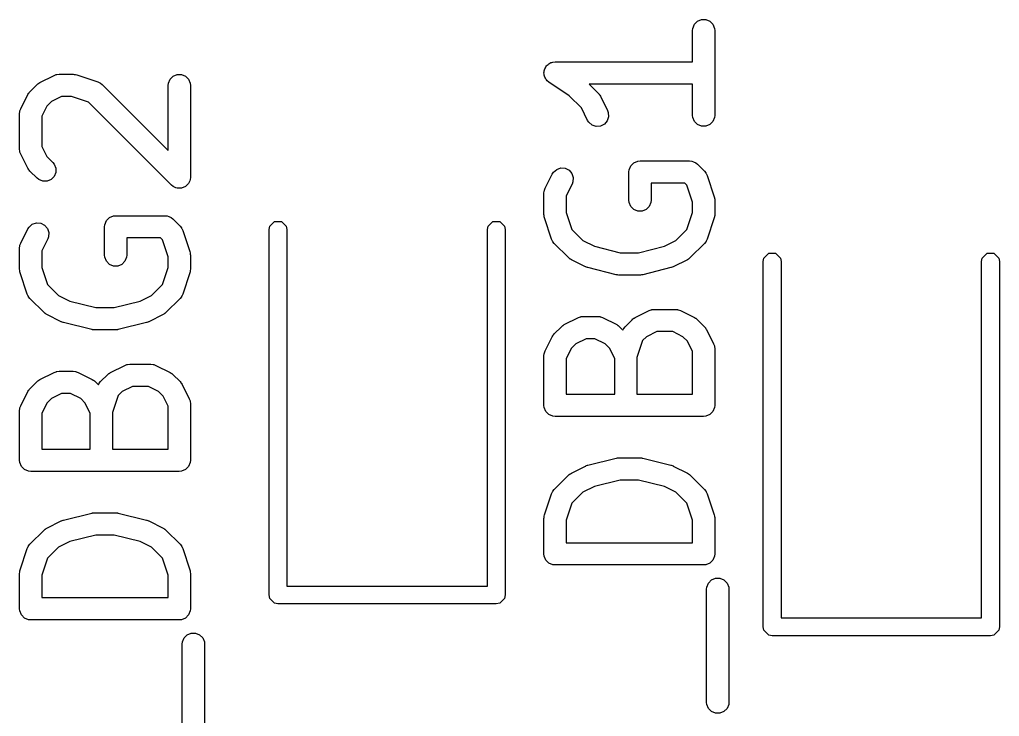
# Model space of a CAD drawing. Header units: millimetres. Extents: x 60 to 220, y -152 to -53.
# Drawn here: x 160.14 to 166.73, y -82.21 to -77.52 of the extents above; entities that cross this region are included whole.
import ezdxf

# ---------------------------------------------------------------- set-up
doc = ezdxf.new("R2010")
doc.units = ezdxf.units.MM
doc.layers.add('F.Silkscreen', color=41, linetype='CONTINUOUS', true_color=0xf2eda1)

msp = doc.modelspace()

# ---------------------------------------------------------------- linework, layer by layer
at = {"layer": 'F.Silkscreen', "linetype": 'CONTINUOUS'}
for p, q in [((164.667019, -77.59239), (164.66846, -77.577758)), ((164.66846, -77.577758), (164.679659, -77.550722)), ((164.679659, -77.550722), (164.700351, -77.53003)), ((164.700351, -77.53003), (164.727387, -77.518831)), ((164.727387, -77.518831), (164.756651, -77.518831)), ((164.756651, -77.518831), (164.783687, -77.53003)), ((164.783687, -77.53003), (164.804379, -77.550722)), ((164.804379, -77.550722), (164.815578, -77.577758)), ((164.815578, -77.577758), (164.817019, -77.59239)), ((164.667019, -77.803104), (164.667019, -77.59239)), ((164.817019, -77.59239), (164.817019, -78.163818)), ((163.676817, -77.843296), (163.679659, -77.836436)), ((163.679659, -77.836436), (163.684854, -77.83124)), ((163.684854, -77.83124), (163.688931, -77.825126)), ((163.688931, -77.825126), (163.6951, -77.820994)), ((163.6951, -77.820994), (163.700351, -77.815744)), ((163.700351, -77.815744), (163.70714, -77.812931)), ((163.70714, -77.812931), (163.713246, -77.808843)), ((163.713246, -77.808843), (163.720526, -77.807386)), ((163.720526, -77.807386), (163.727387, -77.804545)), ((163.727387, -77.804545), (163.741863, -77.803119)), ((163.741863, -77.803119), (163.74194, -77.803104)), ((163.74194, -77.803104), (163.741966, -77.803109)), ((163.741966, -77.803109), (163.742019, -77.803104)), ((163.742019, -77.803104), (164.667019, -77.803104)), ((160.273116, -77.942527), (160.368354, -77.894908)), ((160.368354, -77.894908), (160.382085, -77.889653)), ((160.382085, -77.889653), (160.384774, -77.889461)), ((160.384774, -77.889461), (160.387263, -77.888431)), ((160.387263, -77.888431), (160.401895, -77.88699)), ((160.401895, -77.88699), (160.497133, -77.88699)), ((160.497133, -77.88699), (160.504538, -77.887719)), ((160.504538, -77.887719), (160.506513, -77.887579)), ((160.506513, -77.887579), (160.50911, -77.888169)), ((160.50911, -77.888169), (160.511765, -77.888431)), ((160.511765, -77.888431), (160.513596, -77.889189)), ((160.513596, -77.889189), (160.52085, -77.890839)), ((160.52085, -77.890839), (160.663707, -77.938458)), ((161.149059, -77.920322), (161.169751, -77.89963)), ((161.169751, -77.89963), (161.196787, -77.888431)), ((161.196787, -77.888431), (161.226051, -77.888431)), ((161.226051, -77.888431), (161.253087, -77.89963)), ((161.253087, -77.89963), (161.273779, -77.920322)), ((163.667019, -77.878183), (163.66846, -77.870898)), ((163.66846, -77.885387), (163.667019, -77.878183)), ((163.66846, -77.863472), (163.671272, -77.856683)), ((163.66846, -77.870898), (163.66846, -77.863472)), ((163.66846, -77.892736), (163.66846, -77.885387)), ((163.671301, -77.899596), (163.66846, -77.892736)), ((163.671272, -77.856683), (163.672698, -77.849475)), ((163.672758, -77.906877), (163.671301, -77.899596)), ((163.672698, -77.849475), (163.676817, -77.843296)), ((163.676846, -77.912982), (163.672758, -77.906877)), ((160.206005, -78.004195), (160.253624, -77.956576)), ((160.253624, -77.956576), (160.259373, -77.951857)), ((160.259373, -77.951857), (160.260673, -77.950359)), ((160.260673, -77.950359), (160.262932, -77.948937)), ((160.262932, -77.948937), (160.264989, -77.947249)), ((160.264989, -77.947249), (160.266816, -77.946491)), ((160.266816, -77.946491), (160.273116, -77.942527)), ((160.663707, -77.938458), (160.677132, -77.944452)), ((160.677132, -77.944452), (160.679167, -77.946217)), ((160.679167, -77.946217), (160.681658, -77.947249)), ((160.681658, -77.947249), (160.693023, -77.956576)), ((160.693023, -77.956576), (161.136419, -78.399971)), ((161.136419, -77.96199), (161.13786, -77.947358)), ((161.136419, -78.399971), (161.136419, -77.96199)), ((161.13786, -77.947358), (161.149059, -77.920322)), ((161.273779, -77.920322), (161.284978, -77.947358)), ((161.284978, -77.947358), (161.286419, -77.96199)), ((161.286419, -77.96199), (161.286419, -78.581037)), ((163.679659, -77.919772), (163.676846, -77.912982)), ((163.684909, -77.925022), (163.679659, -77.919772)), ((163.689041, -77.931192), (163.684909, -77.925022)), ((163.700299, -77.940412), (163.689041, -77.931192)), ((163.700351, -77.940464), (163.700299, -77.940412)), ((163.700373, -77.940473), (163.700351, -77.940464)), ((163.700416, -77.940508), (163.700373, -77.940473)), ((163.837094, -78.031626), (163.700416, -77.940508)), ((164.667019, -77.953104), (163.970704, -77.953104)), ((163.970704, -77.953104), (164.033147, -78.015547)), ((164.667019, -78.163818), (164.667019, -77.953104)), ((160.144337, -78.118925), (160.191956, -78.023687)), ((160.191956, -78.023687), (160.19592, -78.017387)), ((160.19592, -78.017387), (160.196678, -78.01556)), ((160.196678, -78.01556), (160.198366, -78.013503)), ((160.198366, -78.013503), (160.199788, -78.011244)), ((160.199788, -78.011244), (160.201286, -78.009944)), ((160.201286, -78.009944), (160.206005, -78.004195)), ((160.4196, -78.03699), (160.351084, -78.071248)), ((160.484963, -78.03699), (160.4196, -78.03699)), ((160.599476, -78.075161), (160.484963, -78.03699)), ((163.918475, -78.113007), (163.837094, -78.031626)), ((164.033147, -78.015547), (164.037867, -78.021297)), ((164.037867, -78.021297), (164.039364, -78.022596)), ((164.039364, -78.022596), (164.040783, -78.02485)), ((164.040783, -78.02485), (164.042475, -78.026912)), ((164.042475, -78.026912), (164.043233, -78.028744)), ((164.043233, -78.028744), (164.047196, -78.035039)), ((164.047196, -78.035039), (164.094815, -78.130277)), ((160.320677, -78.101655), (160.286419, -78.170171)), ((160.351084, -78.071248), (160.320677, -78.101655)), ((161.158386, -78.63407), (160.599476, -78.075161)), ((160.136419, -78.152466), (160.13786, -78.137834)), ((160.136419, -78.390561), (160.136419, -78.152466)), ((160.13786, -78.137834), (160.138891, -78.135344)), ((160.138891, -78.135344), (160.139082, -78.132657)), ((160.139082, -78.132657), (160.144337, -78.118925)), ((160.286419, -78.170171), (160.286419, -78.372856)), ((163.960651, -78.197359), (163.918475, -78.113007)), ((164.094815, -78.130277), (164.10007, -78.144008)), ((164.10007, -78.144008), (164.102144, -78.173198)), ((164.66846, -78.17845), (164.667019, -78.163818)), ((164.817019, -78.163818), (164.815578, -78.17845)), ((163.968483, -78.209802), (163.960651, -78.197359)), ((163.990591, -78.228975), (163.968483, -78.209802)), ((164.018352, -78.238229), (163.990591, -78.228975)), ((164.047542, -78.236155), (164.018352, -78.238229)), ((164.073717, -78.223067), (164.047542, -78.236155)), ((164.09289, -78.20096), (164.073717, -78.223067)), ((164.102144, -78.173198), (164.09289, -78.20096)), ((164.679659, -78.205486), (164.66846, -78.17845)), ((164.700351, -78.226178), (164.679659, -78.205486)), ((164.727387, -78.237377), (164.700351, -78.226178)), ((164.756651, -78.237377), (164.727387, -78.237377)), ((164.783687, -78.226178), (164.756651, -78.237377)), ((164.804379, -78.205486), (164.783687, -78.226178)), ((164.815578, -78.17845), (164.804379, -78.205486)), ((160.13786, -78.405193), (160.136419, -78.390561)), ((160.138891, -78.407682), (160.13786, -78.405193)), ((160.139082, -78.41037), (160.138891, -78.407682)), ((160.144337, -78.424102), (160.139082, -78.41037)), ((160.191956, -78.51934), (160.144337, -78.424102)), ((160.286419, -78.372856), (160.320677, -78.441372)), ((160.320677, -78.441372), (160.35969, -78.480385)), ((160.35969, -78.480385), (160.369017, -78.49175)), ((160.369017, -78.49175), (160.380216, -78.518786)), ((164.251087, -78.503103), (164.271779, -78.482411)), ((164.271779, -78.482411), (164.298815, -78.471212)), ((164.298815, -78.471212), (164.313447, -78.469771)), ((164.313447, -78.469771), (164.64678, -78.469771)), ((164.64678, -78.469771), (164.661412, -78.471212)), ((164.661412, -78.471212), (164.67261, -78.47585)), ((164.67261, -78.47585), (164.688447, -78.48241)), ((164.688447, -78.48241), (164.699812, -78.491737)), ((164.699812, -78.491737), (164.747432, -78.539356)), ((160.19592, -78.525639), (160.191956, -78.51934)), ((160.196678, -78.527467), (160.19592, -78.525639)), ((160.198366, -78.529523), (160.196678, -78.527467)), ((160.199788, -78.531783), (160.198366, -78.529523)), ((160.201286, -78.533082), (160.199788, -78.531783)), ((160.206005, -78.538832), (160.201286, -78.533082)), ((160.253624, -78.586451), (160.206005, -78.538832)), ((160.380216, -78.548049), (160.369017, -78.575085)), ((160.380216, -78.518786), (160.380216, -78.548049)), ((163.674937, -78.654087), (163.722556, -78.558849)), ((163.722556, -78.558849), (163.730388, -78.546406)), ((163.730388, -78.546406), (163.752496, -78.527233)), ((163.752496, -78.527233), (163.780257, -78.517979)), ((163.780257, -78.517979), (163.809447, -78.520053)), ((163.809447, -78.520053), (163.835622, -78.533141)), ((163.835622, -78.533141), (163.854795, -78.555248)), ((163.854795, -78.555248), (163.864049, -78.58301)), ((164.238447, -78.544771), (164.239888, -78.530139)), ((164.238447, -78.735247), (164.238447, -78.544771)), ((164.239888, -78.530139), (164.251087, -78.503103)), ((164.747432, -78.539356), (164.75676, -78.550722)), ((164.75676, -78.550722), (164.75779, -78.55321)), ((164.75779, -78.55321), (164.759557, -78.555247)), ((164.759557, -78.555247), (164.765551, -78.568673)), ((160.264989, -78.595778), (160.253624, -78.586451)), ((160.292025, -78.606977), (160.264989, -78.595778)), ((160.321288, -78.606977), (160.292025, -78.606977)), ((160.348324, -78.595778), (160.321288, -78.606977)), ((160.369017, -78.575085), (160.348324, -78.595778)), ((161.27378, -78.622705), (161.253087, -78.643397)), ((161.281698, -78.603587), (161.27378, -78.622705)), ((161.284978, -78.595669), (161.281698, -78.603587)), ((161.286419, -78.581037), (161.284978, -78.595669)), ((163.85672, -78.625931), (163.817019, -78.705333)), ((163.861975, -78.6122), (163.85672, -78.625931)), ((163.864049, -78.58301), (163.861975, -78.6122)), ((164.615714, -78.619771), (164.388447, -78.619771)), ((164.388447, -78.619771), (164.388447, -78.735247)), ((164.628848, -78.632904), (164.615714, -78.619771)), ((164.667019, -78.747417), (164.628848, -78.632904)), ((164.765551, -78.568673), (164.81317, -78.711529)), ((161.169751, -78.643398), (161.158386, -78.63407)), ((161.188868, -78.651316), (161.169751, -78.643398)), ((161.196787, -78.654596), (161.188868, -78.651316)), ((161.196788, -78.654596), (161.196787, -78.654596)), ((161.226051, -78.654596), (161.196788, -78.654596)), ((161.253087, -78.643397), (161.226051, -78.654596)), ((163.667019, -78.687628), (163.66846, -78.672996)), ((163.667019, -78.830485), (163.667019, -78.687628)), ((163.66846, -78.672996), (163.669491, -78.670506)), ((163.669491, -78.670506), (163.669682, -78.667819)), ((163.669682, -78.667819), (163.674937, -78.654087)), ((163.817019, -78.705333), (163.817019, -78.818314)), ((164.239888, -78.749879), (164.238447, -78.735247)), ((164.251087, -78.776915), (164.239888, -78.749879)), ((164.387006, -78.749879), (164.375807, -78.776915)), ((164.388447, -78.735247), (164.387006, -78.749879)), ((164.667019, -78.818315), (164.667019, -78.747417)), ((164.81317, -78.711529), (164.814819, -78.718784)), ((164.814819, -78.718784), (164.815578, -78.720615)), ((164.815578, -78.720615), (164.815839, -78.723268)), ((164.815839, -78.723268), (164.81643, -78.725866)), ((164.81643, -78.725866), (164.816289, -78.72784)), ((164.816289, -78.72784), (164.817019, -78.735247)), ((164.817019, -78.735247), (164.817019, -78.830485)), ((163.667748, -78.83789), (163.667019, -78.830485)), ((163.817019, -78.818314), (163.85519, -78.932828)), ((164.271779, -78.797607), (164.251087, -78.776915)), ((164.298815, -78.808806), (164.271779, -78.797607)), ((164.328079, -78.808806), (164.298815, -78.808806)), ((164.355115, -78.797607), (164.328079, -78.808806)), ((164.375807, -78.776915), (164.355115, -78.797607)), ((164.628848, -78.932827), (164.667019, -78.818315)), ((164.817019, -78.830485), (164.816289, -78.837891)), ((160.199788, -78.916006), (160.221896, -78.896833)), ((160.221896, -78.896833), (160.249657, -78.887579)), ((160.249657, -78.887579), (160.278847, -78.889653)), ((160.278847, -78.889653), (160.305022, -78.902741)), ((160.709288, -78.899739), (160.720487, -78.872703)), ((160.720487, -78.872703), (160.741179, -78.852011)), ((160.741179, -78.852011), (160.768215, -78.840812)), ((160.768215, -78.840812), (160.782847, -78.839371)), ((160.782847, -78.839371), (161.11618, -78.839371)), ((161.11618, -78.839371), (161.130812, -78.840812)), ((161.130812, -78.840812), (161.14201, -78.84545)), ((161.14201, -78.84545), (161.157847, -78.85201)), ((161.157847, -78.85201), (161.169212, -78.861337)), ((161.169212, -78.861337), (161.216832, -78.908956)), ((161.820367, -78.910239), (161.852839, -78.877767)), ((161.852839, -78.877767), (161.898761, -78.877767)), ((161.898761, -78.877767), (161.931233, -78.910239)), ((163.290367, -78.910239), (163.322839, -78.877767)), ((163.322839, -78.877767), (163.368761, -78.877767)), ((163.368761, -78.877767), (163.401233, -78.910239)), ((163.667608, -78.839865), (163.667748, -78.83789)), ((163.668198, -78.842462), (163.667608, -78.839865)), ((163.66846, -78.845117), (163.668198, -78.842462)), ((163.669218, -78.846948), (163.66846, -78.845117)), ((163.670868, -78.854202), (163.669218, -78.846948)), ((163.718487, -78.997059), (163.670868, -78.854202)), ((164.81317, -78.854203), (164.765551, -78.997059)), ((164.814819, -78.846947), (164.81317, -78.854203)), ((164.815578, -78.845117), (164.814819, -78.846947)), ((164.815839, -78.842463), (164.815578, -78.845117)), ((164.81643, -78.839866), (164.815839, -78.842463)), ((164.816289, -78.837891), (164.81643, -78.839866)), ((160.144337, -79.023687), (160.191956, -78.928449)), ((160.191956, -78.928449), (160.199788, -78.916006)), ((160.305022, -78.902741), (160.324195, -78.924848)), ((160.324195, -78.924848), (160.333449, -78.95261)), ((160.333449, -78.95261), (160.331375, -78.9818)), ((160.707847, -78.914371), (160.709288, -78.899739)), ((160.707847, -79.104847), (160.707847, -78.914371)), ((161.216832, -78.908956), (161.22616, -78.920322)), ((161.22616, -78.920322), (161.22719, -78.92281)), ((161.22719, -78.92281), (161.228957, -78.924847)), ((161.228957, -78.924847), (161.234951, -78.938273)), ((161.234951, -78.938273), (161.28257, -79.081129)), ((161.8158, -78.9332), (161.820367, -78.910239)), ((161.8158, -81.3932), (161.8158, -78.9332)), ((161.931233, -78.910239), (161.9358, -78.9332)), ((161.9358, -78.9332), (161.9358, -81.3332)), ((163.2858, -78.9332), (163.290367, -78.910239)), ((163.2858, -81.3332), (163.2858, -78.9332)), ((163.401233, -78.910239), (163.4058, -78.9332)), ((163.4058, -78.9332), (163.4058, -81.3932)), ((163.85519, -78.932828), (163.929303, -79.006941)), ((164.554734, -79.00694), (164.628848, -78.932827)), ((160.139082, -79.037419), (160.144337, -79.023687)), ((160.32612, -78.995531), (160.286419, -79.074933)), ((160.331375, -78.9818), (160.32612, -78.995531)), ((161.085114, -78.989371), (160.857847, -78.989371)), ((160.857847, -78.989371), (160.857847, -79.104847)), ((161.098248, -79.002504), (161.085114, -78.989371)), ((161.136419, -79.117017), (161.098248, -79.002504)), ((163.724481, -79.010484), (163.718487, -78.997059)), ((163.726246, -79.012519), (163.724481, -79.010484)), ((163.727278, -79.01501), (163.726246, -79.012519)), ((163.736605, -79.026375), (163.727278, -79.01501)), ((163.831843, -79.121613), (163.736605, -79.026375)), ((163.929303, -79.006941), (164.00629, -79.045434)), ((164.477747, -79.045434), (164.554734, -79.00694)), ((164.747433, -79.026375), (164.652194, -79.121613)), ((164.756761, -79.01501), (164.747433, -79.026375)), ((164.757792, -79.012519), (164.756761, -79.01501)), ((164.759557, -79.010485), (164.757792, -79.012519)), ((164.765551, -78.997059), (164.759557, -79.010485)), ((160.136419, -79.057228), (160.13786, -79.042596)), ((160.136419, -79.200085), (160.136419, -79.057228)), ((160.13786, -79.042596), (160.138891, -79.040106)), ((160.138891, -79.040106), (160.139082, -79.037419)), ((160.286419, -79.074933), (160.286419, -79.187914)), ((161.28257, -79.081129), (161.284219, -79.088384)), ((161.284219, -79.088384), (161.284978, -79.090215)), ((161.284978, -79.090215), (161.285239, -79.092868)), ((161.285239, -79.092868), (161.28583, -79.095466)), ((164.00629, -79.045434), (164.179824, -79.088818)), ((164.179824, -79.088818), (164.304213, -79.088818)), ((164.304213, -79.088818), (164.477747, -79.045434)), ((165.147767, -79.124839), (165.180239, -79.092367)), ((165.180239, -79.092367), (165.226161, -79.092367)), ((165.226161, -79.092367), (165.258633, -79.124839)), ((166.617767, -79.124839), (166.650239, -79.092367)), ((166.650239, -79.092367), (166.696161, -79.092367)), ((166.696161, -79.092367), (166.728633, -79.124839)), ((160.709288, -79.119479), (160.707847, -79.104847)), ((160.720487, -79.146515), (160.709288, -79.119479)), ((160.741179, -79.167207), (160.720487, -79.146515)), ((160.845207, -79.146515), (160.824515, -79.167207)), ((160.856406, -79.119479), (160.845207, -79.146515)), ((160.857847, -79.104847), (160.856406, -79.119479)), ((161.136419, -79.187915), (161.136419, -79.117017)), ((161.28583, -79.095466), (161.285689, -79.09744)), ((161.285689, -79.09744), (161.286419, -79.104847)), ((161.286419, -79.104847), (161.286419, -79.200085)), ((163.837593, -79.126333), (163.831843, -79.121613)), ((163.838892, -79.12783), (163.837593, -79.126333)), ((163.841146, -79.129249), (163.838892, -79.12783)), ((163.843208, -79.130941), (163.841146, -79.129249)), ((163.84504, -79.131699), (163.843208, -79.130941)), ((163.851335, -79.135662), (163.84504, -79.131699)), ((163.946573, -79.183281), (163.851335, -79.135662)), ((164.632702, -79.135662), (164.537464, -79.183281)), ((164.638998, -79.131698), (164.632702, -79.135662)), ((164.640828, -79.130941), (164.638998, -79.131698)), ((164.642886, -79.129251), (164.640828, -79.130941)), ((164.645145, -79.12783), (164.642886, -79.129251)), ((164.646444, -79.126331), (164.645145, -79.12783)), ((164.652194, -79.121613), (164.646444, -79.126331)), ((165.1432, -79.1478), (165.147767, -79.124839)), ((165.1432, -81.6078), (165.1432, -79.1478)), ((165.258633, -79.124839), (165.2632, -79.1478)), ((165.2632, -79.1478), (165.2632, -81.5478)), ((166.6132, -79.1478), (166.617767, -79.124839)), ((166.6132, -81.5478), (166.6132, -79.1478)), ((166.728633, -79.124839), (166.7332, -79.1478)), ((166.7332, -79.1478), (166.7332, -81.6078)), ((160.137148, -79.20749), (160.136419, -79.200085)), ((160.137008, -79.209465), (160.137148, -79.20749)), ((160.137598, -79.212062), (160.137008, -79.209465)), ((160.13786, -79.214717), (160.137598, -79.212062)), ((160.138618, -79.216548), (160.13786, -79.214717)), ((160.140268, -79.223802), (160.138618, -79.216548)), ((160.187887, -79.366659), (160.140268, -79.223802)), ((160.286419, -79.187914), (160.32459, -79.302428)), ((160.768215, -79.178406), (160.741179, -79.167207)), ((160.797479, -79.178406), (160.768215, -79.178406)), ((160.824515, -79.167207), (160.797479, -79.178406)), ((161.098248, -79.302427), (161.136419, -79.187915)), ((161.28257, -79.223803), (161.234951, -79.366659)), ((161.284219, -79.216547), (161.28257, -79.223803)), ((161.284978, -79.214717), (161.284219, -79.216547)), ((161.285239, -79.212063), (161.284978, -79.214717)), ((161.28583, -79.209466), (161.285239, -79.212063)), ((161.286419, -79.200085), (161.285689, -79.207491)), ((161.285689, -79.207491), (161.28583, -79.209466)), ((163.947642, -79.18369), (163.946573, -79.183281)), ((163.948078, -79.184013), (163.947642, -79.18369)), ((163.954214, -79.186205), (163.948078, -79.184013)), ((163.960304, -79.188536), (163.954214, -79.186205)), ((163.960844, -79.188574), (163.960304, -79.188536)), ((163.961924, -79.18896), (163.960844, -79.188574)), ((164.1524, -79.236579), (163.961924, -79.18896)), ((164.522113, -79.18896), (164.331637, -79.236579)), ((164.523192, -79.188574), (164.522113, -79.18896)), ((164.523732, -79.188536), (164.523192, -79.188574)), ((164.529813, -79.186208), (164.523732, -79.188536)), ((164.535959, -79.184013), (164.529813, -79.186208)), ((164.536394, -79.18369), (164.535959, -79.184013)), ((164.537464, -79.183281), (164.536394, -79.18369)), ((164.154936, -79.236954), (164.1524, -79.236579)), ((164.155958, -79.237377), (164.154936, -79.236954)), ((164.16147, -79.237919), (164.155958, -79.237377)), ((164.166944, -79.238729), (164.16147, -79.237919)), ((164.168036, -79.238566), (164.166944, -79.238729)), ((164.17059, -79.238818), (164.168036, -79.238566)), ((164.313447, -79.238818), (164.17059, -79.238818)), ((164.316, -79.238566), (164.313447, -79.238818)), ((164.317093, -79.238729), (164.316, -79.238566)), ((164.322566, -79.237919), (164.317093, -79.238729)), ((164.328079, -79.237377), (164.322566, -79.237919)), ((164.3291, -79.236954), (164.328079, -79.237377)), ((164.331637, -79.236579), (164.3291, -79.236954)), ((160.32459, -79.302428), (160.398703, -79.376541)), ((161.024134, -79.37654), (161.098248, -79.302427)), ((160.193881, -79.380084), (160.187887, -79.366659)), ((160.195646, -79.382119), (160.193881, -79.380084)), ((160.196678, -79.38461), (160.195646, -79.382119)), ((160.206005, -79.395975), (160.196678, -79.38461)), ((160.301243, -79.491213), (160.206005, -79.395975)), ((160.398703, -79.376541), (160.47569, -79.415034)), ((160.47569, -79.415034), (160.649224, -79.458418)), ((160.773613, -79.458418), (160.947147, -79.415034)), ((160.947147, -79.415034), (161.024134, -79.37654)), ((161.216833, -79.395975), (161.121594, -79.491213)), ((161.226161, -79.38461), (161.216833, -79.395975)), ((161.227192, -79.382119), (161.226161, -79.38461)), ((161.228957, -79.380085), (161.227192, -79.382119)), ((161.234951, -79.366659), (161.228957, -79.380085)), ((160.649224, -79.458418), (160.773613, -79.458418)), ((164.279906, -79.525308), (164.375144, -79.477689)), ((164.375144, -79.477689), (164.388875, -79.472434)), ((164.388875, -79.472434), (164.391564, -79.472242)), ((164.391564, -79.472242), (164.394053, -79.471212)), ((164.394053, -79.471212), (164.408685, -79.469771)), ((164.408685, -79.469771), (164.551542, -79.469771)), ((164.551542, -79.469771), (164.566174, -79.471212)), ((164.566174, -79.471212), (164.568663, -79.472243)), ((164.568663, -79.472243), (164.571351, -79.472434)), ((164.571351, -79.472434), (164.585083, -79.477689)), ((164.585083, -79.477689), (164.680321, -79.525308)), ((160.306993, -79.495933), (160.301243, -79.491213)), ((160.308292, -79.49743), (160.306993, -79.495933)), ((160.310546, -79.498849), (160.308292, -79.49743)), ((160.312608, -79.500541), (160.310546, -79.498849)), ((160.31444, -79.501299), (160.312608, -79.500541)), ((160.320735, -79.505262), (160.31444, -79.501299)), ((160.415973, -79.552881), (160.320735, -79.505262)), ((160.417042, -79.55329), (160.415973, -79.552881)), ((160.417478, -79.553613), (160.417042, -79.55329)), ((160.423614, -79.555805), (160.417478, -79.553613)), ((160.429704, -79.558136), (160.423614, -79.555805)), ((160.999213, -79.555808), (160.993132, -79.558136)), ((161.005359, -79.553613), (160.999213, -79.555808)), ((161.005794, -79.55329), (161.005359, -79.553613)), ((161.006864, -79.552881), (161.005794, -79.55329)), ((161.102102, -79.505262), (161.006864, -79.552881)), ((161.108398, -79.501298), (161.102102, -79.505262)), ((161.110228, -79.500541), (161.108398, -79.501298)), ((161.112286, -79.498851), (161.110228, -79.500541)), ((161.114545, -79.49743), (161.112286, -79.498851)), ((161.115844, -79.495931), (161.114545, -79.49743)), ((161.121594, -79.491213), (161.115844, -79.495931)), ((163.803716, -79.572927), (163.898954, -79.525308)), ((163.898954, -79.525308), (163.912685, -79.520053)), ((163.912685, -79.520053), (163.915374, -79.519861)), ((163.915374, -79.519861), (163.917863, -79.518831)), ((163.917863, -79.518831), (163.932495, -79.51739)), ((163.932495, -79.51739), (164.027733, -79.51739)), ((164.027733, -79.51739), (164.042365, -79.518831)), ((164.042365, -79.518831), (164.044854, -79.519862)), ((164.044854, -79.519862), (164.047542, -79.520053)), ((164.047542, -79.520053), (164.061274, -79.525308)), ((164.061274, -79.525308), (164.156512, -79.572927)), ((164.212795, -79.586976), (164.260414, -79.539357)), ((164.260414, -79.539357), (164.266163, -79.534638)), ((164.266163, -79.534638), (164.267463, -79.53314)), ((164.267463, -79.53314), (164.269722, -79.531718)), ((164.269722, -79.531718), (164.271779, -79.53003)), ((164.271779, -79.53003), (164.273606, -79.529272)), ((164.273606, -79.529272), (164.279906, -79.525308)), ((164.680321, -79.525308), (164.686617, -79.529271)), ((164.686617, -79.529271), (164.688447, -79.530029)), ((164.688447, -79.530029), (164.690505, -79.531718)), ((164.690505, -79.531718), (164.692764, -79.53314)), ((164.692764, -79.53314), (164.694063, -79.534638)), ((164.694063, -79.534638), (164.699812, -79.539356)), ((164.699812, -79.539356), (164.747432, -79.586975)), ((160.430244, -79.558174), (160.429704, -79.558136)), ((160.431324, -79.55856), (160.430244, -79.558174)), ((160.6218, -79.606179), (160.431324, -79.55856)), ((160.624336, -79.606554), (160.6218, -79.606179)), ((160.625358, -79.606977), (160.624336, -79.606554)), ((160.63087, -79.607519), (160.625358, -79.606977)), ((160.636344, -79.608329), (160.63087, -79.607519)), ((160.637436, -79.608166), (160.636344, -79.608329)), ((160.63999, -79.608418), (160.637436, -79.608166)), ((160.782847, -79.608418), (160.63999, -79.608418)), ((160.7854, -79.608166), (160.782847, -79.608418)), ((160.786493, -79.608329), (160.7854, -79.608166)), ((160.791966, -79.607519), (160.786493, -79.608329)), ((160.797479, -79.606977), (160.791966, -79.607519)), ((160.7985, -79.606554), (160.797479, -79.606977)), ((160.801037, -79.606179), (160.7985, -79.606554)), ((160.991513, -79.55856), (160.801037, -79.606179)), ((160.992592, -79.558174), (160.991513, -79.55856)), ((160.993132, -79.558136), (160.992592, -79.558174)), ((163.736605, -79.634595), (163.784224, -79.586976)), ((163.784224, -79.586976), (163.789973, -79.582257)), ((163.789973, -79.582257), (163.791273, -79.580759)), ((163.791273, -79.580759), (163.793532, -79.579337)), ((163.793532, -79.579337), (163.795589, -79.577649)), ((163.795589, -79.577649), (163.797416, -79.576891)), ((163.797416, -79.576891), (163.803716, -79.572927)), ((164.156512, -79.572927), (164.162811, -79.576891)), ((164.162811, -79.576891), (164.164639, -79.577649)), ((164.164639, -79.577649), (164.166695, -79.579337)), ((164.166695, -79.579337), (164.168955, -79.580759)), ((164.168955, -79.580759), (164.170254, -79.582257)), ((164.170254, -79.582257), (164.176004, -79.586976)), ((164.176004, -79.586976), (164.197962, -79.608934)), ((164.197962, -79.608934), (164.200671, -79.602867)), ((164.200671, -79.602867), (164.202436, -79.600831)), ((164.202436, -79.600831), (164.203468, -79.598341)), ((164.203468, -79.598341), (164.212795, -79.586976)), ((164.42639, -79.619771), (164.357874, -79.654029)), ((164.533837, -79.619771), (164.42639, -79.619771)), ((164.602353, -79.654029), (164.533837, -79.619771)), ((164.747432, -79.586975), (164.75215, -79.592724)), ((164.75215, -79.592724), (164.75365, -79.594025)), ((164.75365, -79.594025), (164.755072, -79.596284)), ((164.755072, -79.596284), (164.75676, -79.598341)), ((164.75676, -79.598341), (164.757517, -79.600168)), ((164.757517, -79.600168), (164.761482, -79.606468)), ((164.761482, -79.606468), (164.809101, -79.701706)), ((163.674937, -79.749325), (163.722556, -79.654087)), ((163.722556, -79.654087), (163.72652, -79.647787)), ((163.72652, -79.647787), (163.727278, -79.64596)), ((163.727278, -79.64596), (163.728966, -79.643903)), ((163.728966, -79.643903), (163.730388, -79.641644)), ((163.730388, -79.641644), (163.731886, -79.640344)), ((163.731886, -79.640344), (163.736605, -79.634595)), ((163.9502, -79.66739), (163.881684, -79.701648)), ((164.010028, -79.66739), (163.9502, -79.66739)), ((164.078544, -79.701648), (164.010028, -79.66739)), ((164.33138, -79.680522), (164.293209, -79.795036)), ((164.357874, -79.654029), (164.33138, -79.680522)), ((164.632761, -79.684436), (164.602353, -79.654029)), ((164.667019, -79.752952), (164.632761, -79.684436)), ((163.669682, -79.763057), (163.674937, -79.749325)), ((163.851277, -79.732055), (163.817019, -79.800571)), ((163.881684, -79.701648), (163.851277, -79.732055)), ((164.108951, -79.732055), (164.078544, -79.701648)), ((164.143209, -79.800571), (164.108951, -79.732055)), ((164.667019, -80.041199), (164.667019, -79.752952)), ((164.809101, -79.701706), (164.814356, -79.715437)), ((164.814356, -79.715437), (164.814547, -79.718126)), ((164.814547, -79.718126), (164.815578, -79.720615)), ((164.815578, -79.720615), (164.817019, -79.735247)), ((164.817019, -79.735247), (164.817019, -80.116199)), ((163.667019, -79.782866), (163.66846, -79.768234)), ((163.667019, -80.116199), (163.667019, -79.782866)), ((163.66846, -79.768234), (163.669491, -79.765744)), ((163.669491, -79.765744), (163.669682, -79.763057)), ((163.817019, -79.800571), (163.817019, -80.041199)), ((164.143209, -80.041199), (164.143209, -79.800571)), ((164.293209, -79.795036), (164.293209, -80.041199)), ((160.387263, -79.888431), (160.401895, -79.88699)), ((160.401895, -79.88699), (160.497133, -79.88699)), ((160.497133, -79.88699), (160.511765, -79.888431)), ((160.749306, -79.894908), (160.844544, -79.847289)), ((160.844544, -79.847289), (160.858275, -79.842034)), ((160.858275, -79.842034), (160.860964, -79.841842)), ((160.860964, -79.841842), (160.863453, -79.840812)), ((160.863453, -79.840812), (160.878085, -79.839371)), ((160.878085, -79.839371), (161.020942, -79.839371)), ((161.020942, -79.839371), (161.035574, -79.840812)), ((161.035574, -79.840812), (161.038063, -79.841843)), ((161.038063, -79.841843), (161.040751, -79.842034)), ((161.040751, -79.842034), (161.054483, -79.847289)), ((161.054483, -79.847289), (161.149721, -79.894908)), ((160.253624, -79.956576), (160.259373, -79.951857)), ((160.259373, -79.951857), (160.260673, -79.950359)), ((160.260673, -79.950359), (160.262932, -79.948937)), ((160.262932, -79.948937), (160.264989, -79.947249)), ((160.264989, -79.947249), (160.266816, -79.946491)), ((160.266816, -79.946491), (160.273116, -79.942527)), ((160.273116, -79.942527), (160.368354, -79.894908)), ((160.368354, -79.894908), (160.382085, -79.889653)), ((160.382085, -79.889653), (160.384774, -79.889461)), ((160.384774, -79.889461), (160.387263, -79.888431)), ((160.511765, -79.888431), (160.514254, -79.889462)), ((160.514254, -79.889462), (160.516942, -79.889653)), ((160.516942, -79.889653), (160.530674, -79.894908)), ((160.530674, -79.894908), (160.625912, -79.942527)), ((160.625912, -79.942527), (160.632211, -79.946491)), ((160.632211, -79.946491), (160.634039, -79.947249)), ((160.634039, -79.947249), (160.636095, -79.948937)), ((160.636095, -79.948937), (160.638355, -79.950359)), ((160.638355, -79.950359), (160.639654, -79.951857)), ((160.639654, -79.951857), (160.645404, -79.956576)), ((160.682195, -79.956576), (160.729814, -79.908957)), ((160.729814, -79.908957), (160.735563, -79.904238)), ((160.735563, -79.904238), (160.736863, -79.90274)), ((160.736863, -79.90274), (160.739122, -79.901318)), ((160.739122, -79.901318), (160.741179, -79.89963)), ((160.741179, -79.89963), (160.743006, -79.898872)), ((160.743006, -79.898872), (160.749306, -79.894908)), ((161.149721, -79.894908), (161.156017, -79.898871)), ((161.156017, -79.898871), (161.157847, -79.899629)), ((161.157847, -79.899629), (161.159905, -79.901318)), ((161.159905, -79.901318), (161.162164, -79.90274)), ((161.162164, -79.90274), (161.163463, -79.904238)), ((161.163463, -79.904238), (161.169212, -79.908956)), ((161.169212, -79.908956), (161.216832, -79.956575)), ((160.191956, -80.023687), (160.19592, -80.017387)), ((160.19592, -80.017387), (160.196678, -80.01556)), ((160.196678, -80.01556), (160.198366, -80.013503)), ((160.198366, -80.013503), (160.199788, -80.011244)), ((160.199788, -80.011244), (160.201286, -80.009944)), ((160.201286, -80.009944), (160.206005, -80.004195)), ((160.206005, -80.004195), (160.253624, -79.956576)), ((160.645404, -79.956576), (160.667362, -79.978534)), ((160.667362, -79.978534), (160.670071, -79.972467)), ((160.670071, -79.972467), (160.671836, -79.970431)), ((160.671836, -79.970431), (160.672868, -79.967941)), ((160.672868, -79.967941), (160.682195, -79.956576)), ((160.89579, -79.989371), (160.827274, -80.023629)), ((161.003237, -79.989371), (160.89579, -79.989371)), ((161.071753, -80.023629), (161.003237, -79.989371)), ((161.216832, -79.956575), (161.22155, -79.962324)), ((161.22155, -79.962324), (161.22305, -79.963625)), ((161.22305, -79.963625), (161.224472, -79.965884)), ((161.224472, -79.965884), (161.22616, -79.967941)), ((161.22616, -79.967941), (161.226917, -79.969768)), ((161.226917, -79.969768), (161.230882, -79.976068)), ((161.230882, -79.976068), (161.278501, -80.071306)), ((160.144337, -80.118925), (160.191956, -80.023687)), ((160.351084, -80.071248), (160.320677, -80.101655)), ((160.4196, -80.03699), (160.351084, -80.071248)), ((160.479428, -80.03699), (160.4196, -80.03699)), ((160.547944, -80.071248), (160.479428, -80.03699)), ((160.578351, -80.101655), (160.547944, -80.071248)), ((160.80078, -80.050122), (160.762609, -80.164636)), ((160.827274, -80.023629), (160.80078, -80.050122)), ((161.102161, -80.054036), (161.071753, -80.023629)), ((161.136419, -80.122552), (161.102161, -80.054036)), ((161.278501, -80.071306), (161.283756, -80.085037)), ((163.817019, -80.041199), (164.143209, -80.041199)), ((164.293209, -80.041199), (164.667019, -80.041199)), ((160.136419, -80.152466), (160.13786, -80.137834)), ((160.13786, -80.137834), (160.138891, -80.135344)), ((160.138891, -80.135344), (160.139082, -80.132657)), ((160.139082, -80.132657), (160.144337, -80.118925)), ((160.320677, -80.101655), (160.286419, -80.170171)), ((160.612609, -80.170171), (160.578351, -80.101655)), ((161.136419, -80.410799), (161.136419, -80.122552)), ((161.283756, -80.085037), (161.283947, -80.087726)), ((161.283947, -80.087726), (161.284978, -80.090215)), ((161.284978, -80.090215), (161.286419, -80.104847)), ((161.286419, -80.104847), (161.286419, -80.485799)), ((163.66846, -80.130831), (163.667019, -80.116199)), ((163.679659, -80.157867), (163.66846, -80.130831)), ((164.815578, -80.130831), (164.804379, -80.157867)), ((164.817019, -80.116199), (164.815578, -80.130831)), ((160.136419, -80.485799), (160.136419, -80.152466)), ((160.286419, -80.170171), (160.286419, -80.410799)), ((160.612609, -80.410799), (160.612609, -80.170171)), ((160.762609, -80.164636), (160.762609, -80.410799)), ((163.700351, -80.178559), (163.679659, -80.157867)), ((163.727387, -80.189758), (163.700351, -80.178559)), ((163.742019, -80.191199), (163.727387, -80.189758)), ((164.742019, -80.191199), (163.742019, -80.191199)), ((164.756651, -80.189758), (164.742019, -80.191199)), ((164.783687, -80.178559), (164.756651, -80.189758)), ((164.804379, -80.157867), (164.783687, -80.178559)), ((160.286419, -80.410799), (160.612609, -80.410799)), ((160.762609, -80.410799), (161.136419, -80.410799)), ((163.961924, -80.519629), (164.1524, -80.47201)), ((164.1524, -80.47201), (164.154936, -80.471634)), ((164.154936, -80.471634), (164.155958, -80.471212)), ((164.155958, -80.471212), (164.16147, -80.470669)), ((164.16147, -80.470669), (164.166944, -80.46986)), ((164.166944, -80.46986), (164.168036, -80.470022)), ((164.168036, -80.470022), (164.17059, -80.469771)), ((164.17059, -80.469771), (164.313447, -80.469771)), ((164.313447, -80.469771), (164.316, -80.470022)), ((164.316, -80.470022), (164.317093, -80.46986)), ((164.317093, -80.46986), (164.322566, -80.470669)), ((164.322566, -80.470669), (164.328079, -80.471212)), ((164.328079, -80.471212), (164.3291, -80.471634)), ((164.3291, -80.471634), (164.331637, -80.47201)), ((164.331637, -80.47201), (164.522113, -80.519629)), ((160.13786, -80.500431), (160.136419, -80.485799)), ((160.149059, -80.527467), (160.13786, -80.500431)), ((160.169751, -80.548159), (160.149059, -80.527467)), ((161.273779, -80.527467), (161.253087, -80.548159)), ((161.284978, -80.500431), (161.273779, -80.527467)), ((161.286419, -80.485799), (161.284978, -80.500431)), ((163.851335, -80.572927), (163.946573, -80.525308)), ((163.946573, -80.525308), (163.947642, -80.524898)), ((163.947642, -80.524898), (163.948078, -80.524576)), ((163.948078, -80.524576), (163.954214, -80.522383)), ((163.954214, -80.522383), (163.960304, -80.520053)), ((163.960304, -80.520053), (163.960844, -80.520014)), ((163.960844, -80.520014), (163.961924, -80.519629)), ((164.522113, -80.519629), (164.523192, -80.520014)), ((164.523192, -80.520014), (164.523732, -80.520053)), ((164.523732, -80.520053), (164.529813, -80.52238)), ((164.529813, -80.52238), (164.535959, -80.524576)), ((164.535959, -80.524576), (164.536394, -80.524898)), ((164.536394, -80.524898), (164.537464, -80.525308)), ((164.537464, -80.525308), (164.632702, -80.572927)), ((160.196787, -80.559358), (160.169751, -80.548159)), ((160.211419, -80.560799), (160.196787, -80.559358)), ((161.211419, -80.560799), (160.211419, -80.560799)), ((161.226051, -80.559358), (161.211419, -80.560799)), ((161.253087, -80.548159), (161.226051, -80.559358)), ((163.736605, -80.682214), (163.831843, -80.586976)), ((163.831843, -80.586976), (163.837593, -80.582255)), ((163.837593, -80.582255), (163.838892, -80.580759)), ((163.838892, -80.580759), (163.841146, -80.579339)), ((163.841146, -80.579339), (163.843208, -80.577648)), ((163.843208, -80.577648), (163.84504, -80.576889)), ((163.84504, -80.576889), (163.851335, -80.572927)), ((164.632702, -80.572927), (164.638998, -80.57689)), ((164.638998, -80.57689), (164.640828, -80.577648)), ((164.640828, -80.577648), (164.642886, -80.579337)), ((164.642886, -80.579337), (164.645145, -80.580759)), ((164.645145, -80.580759), (164.646444, -80.582257)), ((164.646444, -80.582257), (164.652194, -80.586976)), ((164.652194, -80.586976), (164.747433, -80.682214)), ((164.00629, -80.663154), (163.929303, -80.701648)), ((164.179824, -80.619771), (164.00629, -80.663154)), ((164.304213, -80.619771), (164.179824, -80.619771)), ((164.477747, -80.663154), (164.304213, -80.619771)), ((164.554734, -80.701648), (164.477747, -80.663154)), ((163.670868, -80.854387), (163.718487, -80.71153)), ((163.718487, -80.71153), (163.724481, -80.698105)), ((163.724481, -80.698105), (163.726246, -80.696069)), ((163.726246, -80.696069), (163.727278, -80.693579)), ((163.727278, -80.693579), (163.736605, -80.682214)), ((163.929303, -80.701648), (163.85519, -80.77576)), ((164.628848, -80.775761), (164.554734, -80.701648)), ((164.747433, -80.682214), (164.756761, -80.693579)), ((164.756761, -80.693579), (164.757792, -80.696069)), ((164.757792, -80.696069), (164.759557, -80.698104)), ((164.759557, -80.698104), (164.765551, -80.71153)), ((164.765551, -80.71153), (164.81317, -80.854386)), ((163.85519, -80.77576), (163.817019, -80.890274)), ((164.667019, -80.890274), (164.628848, -80.775761)), ((160.431324, -80.889229), (160.6218, -80.84161)), ((160.6218, -80.84161), (160.624336, -80.841234)), ((160.624336, -80.841234), (160.625358, -80.840812)), ((160.625358, -80.840812), (160.63087, -80.840269)), ((160.63087, -80.840269), (160.636344, -80.83946)), ((160.636344, -80.83946), (160.637436, -80.839622)), ((160.637436, -80.839622), (160.63999, -80.839371)), ((160.63999, -80.839371), (160.782847, -80.839371)), ((160.782847, -80.839371), (160.7854, -80.839622)), ((160.7854, -80.839622), (160.786493, -80.83946)), ((160.786493, -80.83946), (160.791966, -80.840269)), ((160.791966, -80.840269), (160.797479, -80.840812)), ((160.797479, -80.840812), (160.7985, -80.841234)), ((160.7985, -80.841234), (160.801037, -80.84161)), ((160.801037, -80.84161), (160.991513, -80.889229)), ((163.667019, -80.878104), (163.667748, -80.870698)), ((163.667608, -80.868724), (163.668198, -80.866126)), ((163.667748, -80.870698), (163.667608, -80.868724)), ((163.668198, -80.866126), (163.66846, -80.863472)), ((163.66846, -80.863472), (163.669218, -80.86164)), ((163.669218, -80.86164), (163.670868, -80.854387)), ((164.81317, -80.854386), (164.814819, -80.861641)), ((164.814819, -80.861641), (164.815578, -80.863472)), ((164.815578, -80.863472), (164.815839, -80.866125)), ((164.815839, -80.866125), (164.81643, -80.868723)), ((164.81643, -80.868723), (164.816289, -80.870697)), ((164.816289, -80.870697), (164.817019, -80.878104)), ((160.320735, -80.942527), (160.415973, -80.894908)), ((160.415973, -80.894908), (160.417042, -80.894498)), ((160.417042, -80.894498), (160.417478, -80.894176)), ((160.417478, -80.894176), (160.423614, -80.891983)), ((160.423614, -80.891983), (160.429704, -80.889653)), ((160.429704, -80.889653), (160.430244, -80.889614)), ((160.430244, -80.889614), (160.431324, -80.889229)), ((160.991513, -80.889229), (160.992592, -80.889614)), ((160.992592, -80.889614), (160.993132, -80.889653)), ((160.993132, -80.889653), (160.999213, -80.89198)), ((160.999213, -80.89198), (161.005359, -80.894176)), ((161.005359, -80.894176), (161.005794, -80.894498)), ((161.005794, -80.894498), (161.006864, -80.894908)), ((161.006864, -80.894908), (161.102102, -80.942527)), ((163.667019, -81.116199), (163.667019, -80.878104)), ((163.817019, -80.890274), (163.817019, -81.041199)), ((164.667019, -81.041199), (164.667019, -80.890274)), ((164.817019, -80.878104), (164.817019, -81.116199)), ((160.206005, -81.051814), (160.301243, -80.956576)), ((160.301243, -80.956576), (160.306993, -80.951855)), ((160.306993, -80.951855), (160.308292, -80.950359)), ((160.308292, -80.950359), (160.310546, -80.948939)), ((160.310546, -80.948939), (160.312608, -80.947248)), ((160.312608, -80.947248), (160.31444, -80.946489)), ((160.31444, -80.946489), (160.320735, -80.942527)), ((160.649224, -80.989371), (160.47569, -81.032754)), ((160.773613, -80.989371), (160.649224, -80.989371)), ((160.947147, -81.032754), (160.773613, -80.989371)), ((161.102102, -80.942527), (161.108398, -80.94649)), ((161.108398, -80.94649), (161.110228, -80.947248)), ((161.110228, -80.947248), (161.112286, -80.948937)), ((161.112286, -80.948937), (161.114545, -80.950359)), ((161.114545, -80.950359), (161.115844, -80.951857)), ((161.115844, -80.951857), (161.121594, -80.956576)), ((161.121594, -80.956576), (161.216833, -81.051814)), ((160.187887, -81.08113), (160.193881, -81.067705)), ((160.193881, -81.067705), (160.195646, -81.065669)), ((160.195646, -81.065669), (160.196678, -81.063179)), ((160.196678, -81.063179), (160.206005, -81.051814)), ((160.398703, -81.071248), (160.32459, -81.14536)), ((160.47569, -81.032754), (160.398703, -81.071248)), ((161.024134, -81.071248), (160.947147, -81.032754)), ((161.098248, -81.145361), (161.024134, -81.071248)), ((161.216833, -81.051814), (161.226161, -81.063179)), ((161.226161, -81.063179), (161.227192, -81.065669)), ((161.227192, -81.065669), (161.228957, -81.067704)), ((161.228957, -81.067704), (161.234951, -81.08113)), ((163.817019, -81.041199), (164.667019, -81.041199)), ((160.140268, -81.223987), (160.187887, -81.08113)), ((161.234951, -81.08113), (161.28257, -81.223986)), ((163.66846, -81.130831), (163.667019, -81.116199)), ((163.679659, -81.157867), (163.66846, -81.130831)), ((164.815578, -81.130831), (164.804379, -81.157867)), ((164.817019, -81.116199), (164.815578, -81.130831)), ((160.32459, -81.14536), (160.286419, -81.259874)), ((161.136419, -81.259874), (161.098248, -81.145361)), ((163.700351, -81.178559), (163.679659, -81.157867)), ((163.727387, -81.189758), (163.700351, -81.178559)), ((163.742019, -81.191199), (163.727387, -81.189758)), ((164.742019, -81.191199), (163.742019, -81.191199)), ((164.756651, -81.189758), (164.742019, -81.191199)), ((164.783687, -81.178559), (164.756651, -81.189758)), ((164.804379, -81.157867), (164.783687, -81.178559)), ((160.136419, -81.247704), (160.137148, -81.240298)), ((160.136419, -81.485799), (160.136419, -81.247704)), ((160.137008, -81.238324), (160.137598, -81.235726)), ((160.137148, -81.240298), (160.137008, -81.238324)), ((160.137598, -81.235726), (160.13786, -81.233072)), ((160.13786, -81.233072), (160.138618, -81.23124)), ((160.138618, -81.23124), (160.140268, -81.223987)), ((160.286419, -81.259874), (160.286419, -81.410799)), ((161.136419, -81.410799), (161.136419, -81.259874)), ((161.28257, -81.223986), (161.284219, -81.231241)), ((161.284219, -81.231241), (161.284978, -81.233072)), ((161.284978, -81.233072), (161.285239, -81.235725)), ((161.285239, -81.235725), (161.28583, -81.238323)), ((161.28583, -81.238323), (161.285689, -81.240297)), ((161.285689, -81.240297), (161.286419, -81.247704)), ((161.286419, -81.247704), (161.286419, -81.485799)), ((161.9358, -81.3332), (163.2858, -81.3332)), ((164.763698, -81.339663), (164.774897, -81.312627)), ((164.774897, -81.312627), (164.795589, -81.291935)), ((164.795589, -81.291935), (164.822625, -81.280736)), ((164.822625, -81.280736), (164.851889, -81.280736)), ((164.851889, -81.280736), (164.878925, -81.291935)), ((164.878925, -81.291935), (164.899617, -81.312627)), ((164.899617, -81.312627), (164.910816, -81.339663)), ((161.820367, -81.416161), (161.8158, -81.3932)), ((163.4058, -81.3932), (163.401233, -81.416161)), ((164.762257, -81.354295), (164.763698, -81.339663)), ((164.762257, -82.1162), (164.762257, -81.354295)), ((164.910816, -81.339663), (164.912257, -81.354295)), ((164.912257, -81.354295), (164.912257, -82.1162)), ((160.286419, -81.410799), (161.136419, -81.410799)), ((161.852839, -81.448633), (161.820367, -81.416161)), ((161.8758, -81.4532), (161.852839, -81.448633)), ((163.3458, -81.4532), (161.8758, -81.4532)), ((163.368761, -81.448633), (163.3458, -81.4532)), ((163.401233, -81.416161), (163.368761, -81.448633)), ((160.13786, -81.500431), (160.136419, -81.485799)), ((160.149059, -81.527467), (160.13786, -81.500431)), ((160.169751, -81.548159), (160.149059, -81.527467)), ((161.273779, -81.527467), (161.253087, -81.548159)), ((161.284978, -81.500431), (161.273779, -81.527467)), ((161.286419, -81.485799), (161.284978, -81.500431)), ((160.196787, -81.559358), (160.169751, -81.548159)), ((160.211419, -81.560799), (160.196787, -81.559358)), ((161.211419, -81.560799), (160.211419, -81.560799)), ((161.226051, -81.559358), (161.211419, -81.560799)), ((161.253087, -81.548159), (161.226051, -81.559358)), ((165.2632, -81.5478), (166.6132, -81.5478)), ((161.244297, -81.682227), (161.264989, -81.661535)), ((161.264989, -81.661535), (161.292025, -81.650336)), ((161.292025, -81.650336), (161.321289, -81.650336)), ((161.321289, -81.650336), (161.348325, -81.661535)), ((161.348325, -81.661535), (161.369017, -81.682227)), ((165.147767, -81.630761), (165.1432, -81.6078)), ((165.180239, -81.663233), (165.147767, -81.630761)), ((165.2032, -81.6678), (165.180239, -81.663233)), ((166.6732, -81.6678), (165.2032, -81.6678)), ((166.696161, -81.663233), (166.6732, -81.6678)), ((166.728633, -81.630761), (166.696161, -81.663233)), ((166.7332, -81.6078), (166.728633, -81.630761)), ((161.231657, -81.723895), (161.233098, -81.709263)), ((161.231657, -82.4858), (161.231657, -81.723895)), ((161.233098, -81.709263), (161.244297, -81.682227)), ((161.369017, -81.682227), (161.380216, -81.709263)), ((161.380216, -81.709263), (161.381657, -81.723895)), ((161.381657, -81.723895), (161.381657, -82.4858)), ((164.763698, -82.130832), (164.762257, -82.1162)), ((164.912257, -82.1162), (164.910816, -82.130832)), ((164.774897, -82.157868), (164.763698, -82.130832)), ((164.795589, -82.17856), (164.774897, -82.157868)), ((164.822625, -82.189759), (164.795589, -82.17856)), ((164.851889, -82.189759), (164.822625, -82.189759)), ((164.878925, -82.17856), (164.851889, -82.189759)), ((164.899617, -82.157868), (164.878925, -82.17856)), ((164.910816, -82.130832), (164.899617, -82.157868))]:
    msp.add_line(p, q, dxfattribs=at)

doc.saveas('drawing.dxf')
